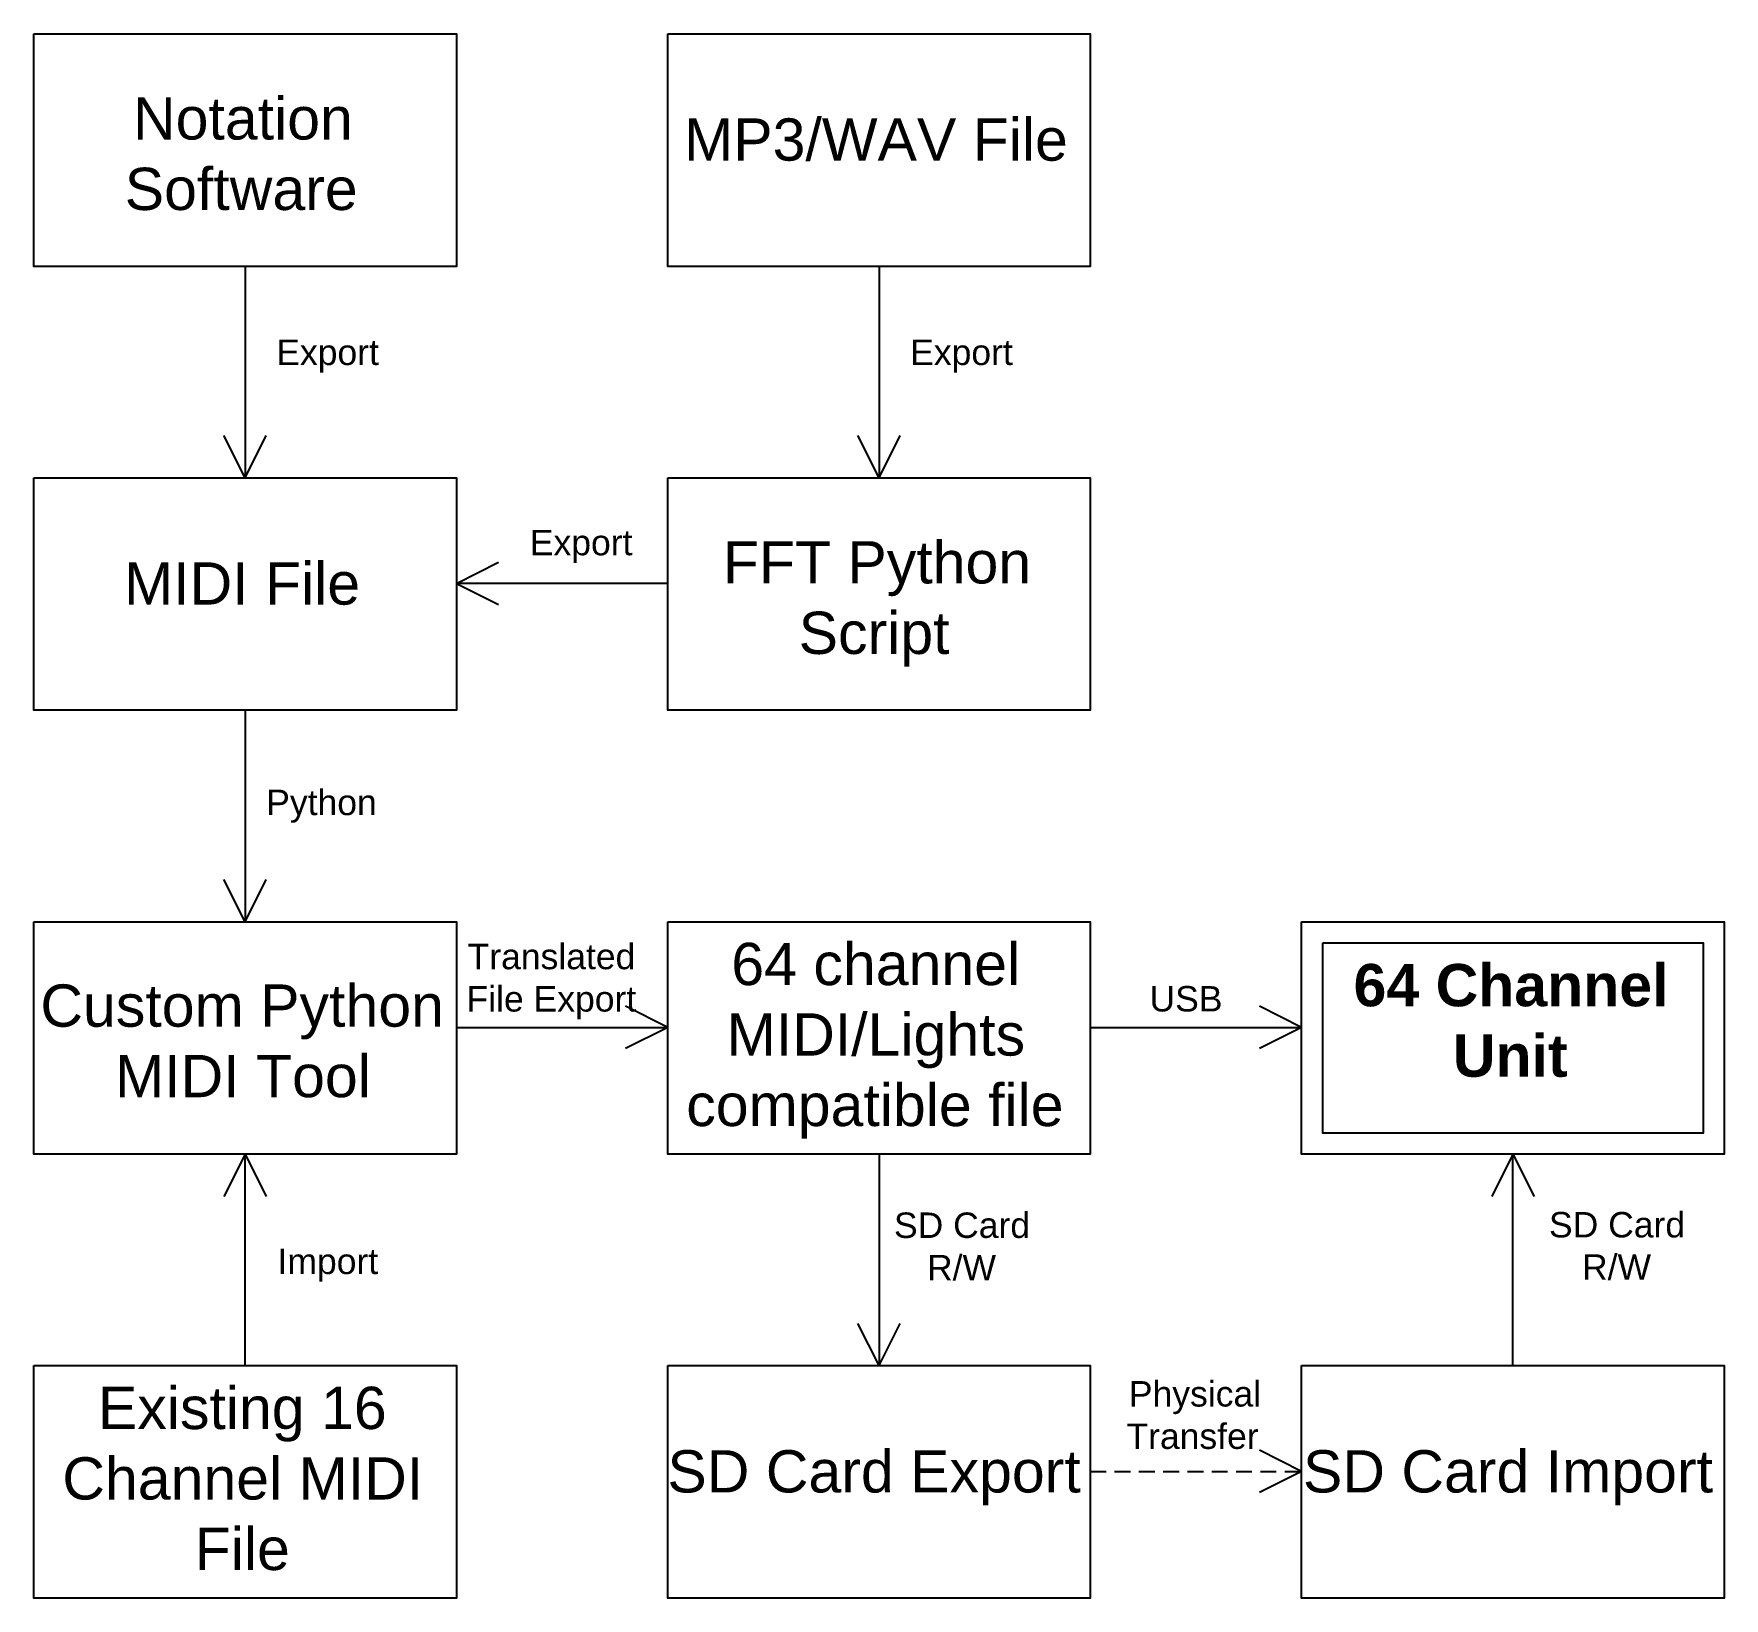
# Model space of a CAD drawing. Header units: inches. Extents: x 7.8 to 27.8, y 2.2 to 20.8.
import ezdxf

# ---------------------------------------------------------------- set-up
doc = ezdxf.new("R2010")
doc.units = ezdxf.units.IN
doc.header["$MEASUREMENT"] = 0
doc.linetypes.add('DASHED2', pattern=[0.375, 0.25, -0.125])
doc.styles.get("Standard").update_dxf_attribs({"font": 'arial.ttf'})

msp = doc.modelspace()

# ---------------------------------------------------------------- linework, layer by layer
for p, q in [((10.25, 18), (10.25, 15.5)), ((17.75, 18), (17.75, 15.5)), ((10.25, 15.5), (10, 16)), ((10.25, 15.5), (10.5, 16)), ((17.75, 15.5), (17.5, 16)), ((17.75, 15.5), (18, 16)), ((12.75, 14.25), (13.25, 14.5)), ((15.25, 14.25), (12.75, 14.25)), ((12.75, 14.25), (13.25, 14)), ((10.25, 12.75), (10.25, 10.25)), ((10.25, 10.25), (10, 10.75)), ((10.25, 10.25), (10.5, 10.75)), ((15.25, 9), (14.75, 9.25)), ((22.75, 9), (22.25, 9.25)), ((12.75, 9), (15.25, 9)), ((15.25, 9), (14.75, 8.75)), ((20.25, 9), (22.75, 9)), ((22.75, 9), (22.25, 8.75)), ((10.25, 7.5), (10, 7)), ((10.25, 5), (10.25, 7.5)), ((10.25, 7.5), (10.5, 7)), ((17.75, 7.5), (17.75, 5)), ((25.25, 7.5), (25, 7)), ((25.25, 5), (25.25, 7.5)), ((25.25, 7.5), (25.5, 7)), ((17.75, 5), (17.5, 5.5)), ((17.75, 5), (18, 5.5)), ((22.75, 3.75), (22.25, 4)), ((22.75, 3.75), (22.25, 3.5))]:
    msp.add_line(p, q)
at = {"linetype": 'DASHED2', "ltscale": 0.75}
msp.add_line((20.25, 3.75), (22.75, 3.75), dxfattribs=at)
for points in [[(7.75, 20.75), (12.75, 20.75), (12.75, 18), (7.75, 18)], [(15.25, 20.75), (20.25, 20.75), (20.25, 18), (15.25, 18)], [(7.75, 15.5), (12.75, 15.5), (12.75, 12.75), (7.75, 12.75)], [(15.25, 15.5), (20.25, 15.5), (20.25, 12.75), (15.25, 12.75)], [(7.75, 10.25), (12.75, 10.25), (12.75, 7.5), (7.75, 7.5)], [(15.25, 10.25), (20.25, 10.25), (20.25, 7.5), (15.25, 7.5)], [(22.75, 10.25), (27.75, 10.25), (27.75, 7.5), (22.75, 7.5)], [(23, 10), (27.5, 10), (27.5, 7.75), (23, 7.75)], [(7.75, 5), (12.75, 5), (12.75, 2.25), (7.75, 2.25)], [(15.25, 5), (20.25, 5), (20.25, 2.25), (15.25, 2.25)], [(22.75, 5), (27.75, 5), (27.75, 2.25), (22.75, 2.25)]]:
    msp.add_lwpolyline(points, close=True)

# ---------------------------------------------------------------- texts
at = {"attachment_point": 1}
for s, width, gutter_width, heights, insert, char_height in [('\\pi1.17366;Notation \\P\\pi1.07577;Software', 4.84766, 1, [2.465], (7.75, 20), 0.5), ('\\pi0.19378;MP3/WAV File', 4.84766, 1, [2.465], (15.25, 19.75), 0.5), ('\\pi0.86883;Export', 2.91548, 0.601, [1.482], (9.75, 17.134), 0.30071), ('\\pi0.86883;Export', 2.91548, 0.601, [1.482], (17.25, 17.134), 0.30071), ('\\pi0.86883;Export', 2.91548, 0.601, [1.482], (12.75, 14.884), 0.30071), ('\\pi0.65217;FFT Python \\P\\pi1.54934;Script', 4.84766, 1, [2.465], (15.25, 14.75), 0.5), ('\\pi1.06725;MIDI File', 4.84766, 1, [2.465], (7.75, 14.5), 0.5), ('Python', 2.91548, 0.601, [1.482], (10.5, 11.811), 0.3007), ('\\pi0.48546;Translated \\P\\pi0.47264;File Export', 2.91548, 0.601, [1.482], (12.397, 9.989), 0.30071), ('\\pi0.75262;64 channel \\P\\pi0.69702;MIDI/Lights \\P\\pi0.21953;compatible file', 4.84766, 1, [2.465], (15.25, 10), 0.5), ('\\pi0.61487;{\\fArial|b1|i0|c0|p34;64 Channel \\P\\pi1.78967;Unit}', 4.87845, 1, [2.465], (22.75, 9.75), 0.5), ('\\pi0.07765;Custom Python \\P\\pi0.96066;MIDI Tool', 4.84766, 1, [2.465], (7.75, 9.508), 0.5), ('\\pi1.05354;USB', 2.91548, 0.601, [1.482], (19.897, 9.489), 0.30071), ('\\pi0.67694;SD Card \\P\\pi1.06831;R/W', 2.91548, 0.601, [1.482], (17.25, 6.811), 0.30071), ('\\pi0.67694;SD Card \\P\\pi1.06831;R/W', 2.91548, 0.601, [1.482], (25, 6.817), 0.30071), ('\\pi0.8836;Import', 2.91548, 0.601, [1.482], (9.75, 6.384), 0.30071), ('\\pi0.70658;Physical \\P\\pi0.67776;Transfer', 2.91548, 0.601, [1.482], (20, 4.817), 0.30071), ('\\pi0.7591;Existing 16 \\P\\pi0.33737;Channel MIDI \\P\\pi1.90422;File', 4.84766, 1, [2.465], (7.75, 4.75), 0.5), ('\\pi-0.00352;SD Card Export', 4.84766, 1, [2.465], (15.25, 4), 0.5), ('\\pi0.01609;SD Card Import', 4.84766, 1, [2.465], (22.75, 4), 0.5)]:
    msp.add_mtext_dynamic_manual_height_columns(s, width=width, gutter_width=gutter_width, heights=heights, dxfattribs=dict(at, insert=insert, char_height=char_height))

doc.saveas('drawing.dxf')
